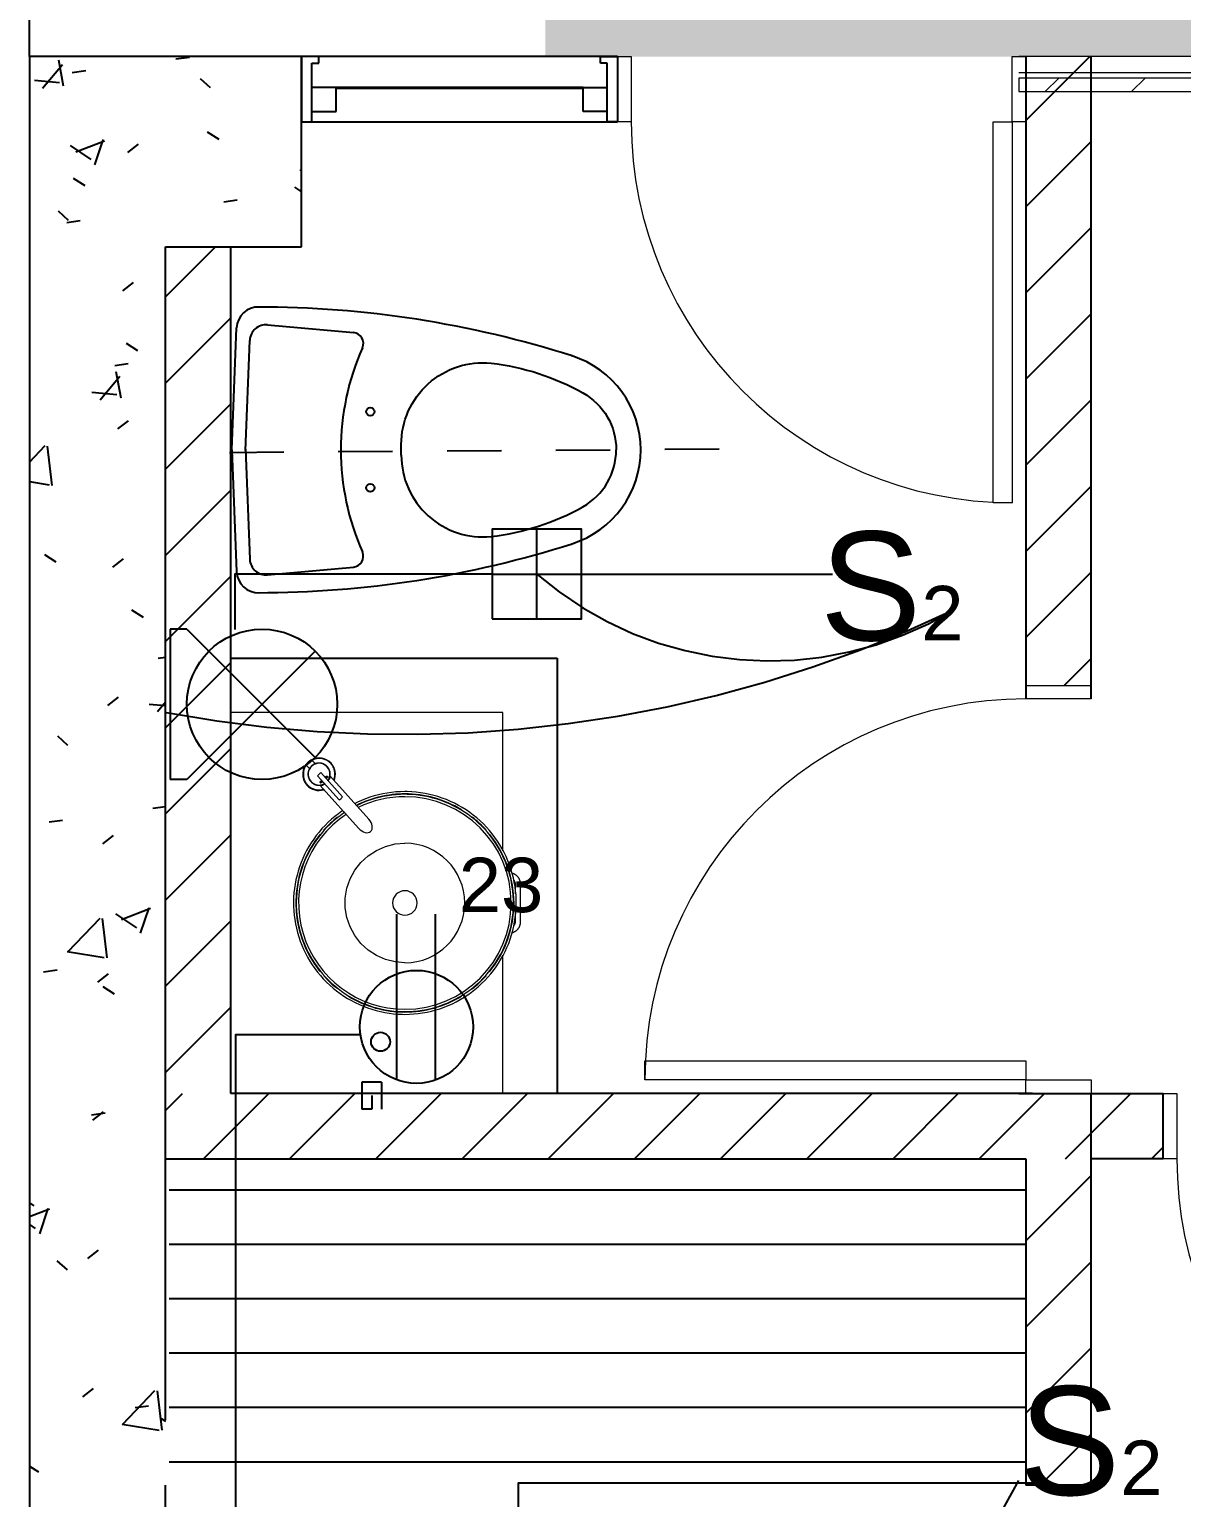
# Model space of a CAD drawing. Header units: inches. Extents: x 131 to 82119, y 71 to 16923.
# Drawn here: x 376.93 to 379.047, y 182.759 to 185.457 of the extents above; entities that cross this region are included whole.
import ezdxf
from ezdxf.enums import TextEntityAlignment as Align

# ---------------------------------------------------------------- set-up
doc = ezdxf.new("R2010")
doc.units = ezdxf.units.IN
doc.header["$MEASUREMENT"] = 0
doc.linetypes.add('HIDDEN', pattern=[9.525, 6.35, -3.175])
doc.linetypes.add('HIDDEN2', pattern=[0.1875, 0.125, -0.0625])
for name, color, linetype, lineweight in [('A-DOOR-____-MCUT', 31, 'Continuous', 18), ('A-DOOR-____-OTLN', 31, 'Continuous', 18), ('A-DOOR-FRAM-MCUT', 31, 'Continuous', 18), ('A-GLAZ-CURT-MCUT', 52, 'Continuous', 18), ('A-GLAZ-CURT-OTLN', 52, 'Continuous', 18), ('A-GLAZ-CWMG-OTLN', 51, 'Continuous', 18), ('DUCTO-PARED O TECHO', 7, 'Continuous', 25), ('P-SANR-FIXT-OTLN', 6, 'Continuous', 18), ('SIMBOLOGIA', 150, 'Continuous', 25)]:
    doc.layers.add(name, color=color, linetype=linetype, lineweight=lineweight)
for name, color, linetype in [('Arquitectonico', 253, 'Continuous'), ('BLOQUES TOMAS Y LUCES', 140, 'Continuous'), ('INTERRUPTORES', 6, 'Continuous'), ('LAMPARAS', 20, 'Continuous'), ('LUCES Y TOMAS', 5, 'Continuous'), ('Retorno', 5, 'HIDDEN')]:
    doc.layers.add(name, color=color, linetype=linetype)
doc.styles.get("Standard").update_dxf_attribs({"font": 'arial.ttf'})
pattern_1 = [(50, (393.4712, 186.17345), (0.546432, -0.047308), [0.057, -0.629]), (355, (393.4712, 186.17345), (-0.105429, 0.57337), [0.046, -0.503]), (100.451, (393.5172, 186.16945), (0.440955, 0.525708), [0.049, -0.534]), (46.184, (393.4712, 186.32545), (0.813123, -0.12606), [0.086, -0.943]), (96.636, (393.5392, 186.31545), (0.711995, 0.742252), [0.073, -0.801]), (351.184, (393.4712, 186.32545), (0.71223, 0.742616), [0.069, -0.754]), (21, (393.5472, 186.28745), (0.454985, -0.306292), [0.057, -0.629]), (326, (393.5472, 186.28745), (0.185766, 0.552594), [0.046, -0.503]), (71.451, (393.5852, 186.26245), (0.640536, 0.246016), [0.049, -0.534]), (37.5, (393.47122, 186.17345), (0.009206, 0.2541166), [0.025, -0.472, 0.025, -0.485, -0.505]), (37.5, (393.47122, 186.17345), (0.009206, 0.2541166), [-1.007, 0.025, -0.48]), (7.5, (393.47122, 186.17345), (0.2004608, 0.3007382), [0.025, -0.266, 0.025, -0.46, -0.192]), (7.5, (393.47122, 186.17345), (0.2004608, 0.3007382), [-0.776, 0.025, -0.167]), (327.5, (393.30122, 186.17345), (0.406483, -0.0170776), [0.025, -0.165, 0.025, -0.569, -0.789]), (327.5, (393.30122, 186.17345), (0.406483, -0.0170776), [-0.785, 0.025, -0.764]), (317.5, (393.22522, 186.17345), (0.443999, 0.076008), [0.025, -0.223, 0.025, -0.37, -0.56]), (317.5, (393.22522, 186.17345), (0.443999, 0.076008), [-0.642, 0.025, -0.535])]

# ---------------------------------------------------------------- blocks, each defined once
blk = doc.blocks.new('System Panel - Glazed-1647456-ARQ-SS')
at = {"layer": 'A-GLAZ-CURT-OTLN'}
h = blk.add_hatch(dxfattribs=at)
h.set_pattern_fill('FP_7', color=8, style=0, pattern_type=2)
h.set_pattern_definition([(45, (14.143, 0.781), (-0.079196, 0.079196), [])])
h.paths.add_polyline_path([(0.7175, -0.0495), (0.7175, -0.0245), (-0.7175, -0.0245), (-0.7175, -0.0495), (0.5653, -0.0495)], flags=0)
at = {"layer": 'A-GLAZ-CURT-MCUT'}
for p, q in [((0.7175, -0.0245), (-0.7175, -0.0245)), ((-0.7175, -0.0245), (-0.7175, -0.0495)), ((0.7175, -0.0495), (0.7175, -0.0245)), ((-0.7175, -0.0495), (0.7175, -0.0495))]:
    blk.add_line(p, q, dxfattribs=at)
blk = doc.blocks.new('Rectangular Mullion - 30mm Square-1647448-ARQ-SS')
at = {"layer": 'A-GLAZ-CWMG-OTLN'}
for p, q in [((-13.4255, -0.7662), (-14.8306, -0.7662)), ((-13.4255, -0.7962), (-14.8306, -0.7962))]:
    blk.add_line(p, q, dxfattribs=at)
blk = doc.blocks.new('Puertas Revit Lisas - 0_75  x 2_70-1759836-ARQ-SS')
at = {"layer": 'A-DOOR-____-MCUT'}
for p, q in [((0.315, -0.056825), (0.35, -0.056825)), ((0.315, -0.756825), (0.315, -0.056825)), ((0.35, -0.056825), (0.35, -0.756825)), ((0.35, -0.756825), (0.315, -0.756825))]:
    blk.add_line(p, q, dxfattribs=at)
at = {"layer": 'A-DOOR-____-OTLN'}
blk.add_arc((0.35, -0.056825), 0.7, 180, 270, dxfattribs=at)
at = {"layer": 'A-DOOR-FRAM-MCUT'}
for p, q in [((-0.375, 0.063175), (-0.35, 0.063175)), ((-0.375, -0.056825), (-0.375, 0.063175)), ((-0.35, 0.063175), (-0.35, -0.056825)), ((0.35, 0.063175), (0.375, 0.063175)), ((0.35, -0.056825), (0.35, 0.063175)), ((0.375, 0.063175), (0.375, -0.056825)), ((-0.35, -0.056825), (-0.375, -0.056825)), ((0.375, -0.056825), (0.35, -0.056825))]:
    blk.add_line(p, q, dxfattribs=at)
blk = doc.blocks.new('Single_Sink_Vanity_15616 - 500x700mm-1458960-ARQ-SS')
at = {"layer": 'P-SANR-FIXT-OTLN'}
for p, q in [((0.035, 0.2825), (-0.035, 0.2825)), ((-0.035, 0.2725), (-0.017, 0.2725)), ((0.017, 0.2725), (0.035, 0.2725)), ((-0.0961, 0.25), (-0.35, 0.25)), ((-0.35, 0.25), (-0.35, -0.25)), ((0.35, 0.25), (0.0961, 0.25)), ((0.35, -0.25), (0.35, 0.25)), ((-0.154, 0.0036), (-0.2324, -0.067)), ((-0.2157, -0.0856), (-0.1373, -0.015)), ((-0.1953, -0.0448), (-0.2395, -0.0846)), ((-0.2339, -0.0907), (-0.1898, -0.051)), ((-0.2568, -0.0957), (-0.2626, -0.1009)), ((-0.2533, -0.1112), (-0.2475, -0.106)), ((-0.2339, -0.0907), (-0.2395, -0.0846)), ((-0.35, -0.25), (0.35, -0.25))]:
    blk.add_line(p, q, dxfattribs=at)
at = {"layer": 'P-SANR-FIXT-OTLN', "flags": 128}
for points in [[(0.2047, 0.07), (0.2045, 0.0782), (0.204, 0.0864), (0.2032, 0.0945), (0.202, 0.1026), (0.2006, 0.1107), (0.1988, 0.1186), (0.1967, 0.1266), (0.1943, 0.1344), (0.1915, 0.1421), (0.1885, 0.1497), (0.1852, 0.1572), (0.1815, 0.1645), (0.1776, 0.1717), (0.1734, 0.1787), (0.1689, 0.1856), (0.1641, 0.1922), (0.1591, 0.1987), (0.1539, 0.2049), (0.1483, 0.211), (0.1426, 0.2168), (0.1366, 0.2224), (0.1304, 0.2277), (0.124, 0.2328), (0.1174, 0.2376), (0.1106, 0.2422), (0.1036, 0.2465), (0.0965, 0.2505), (0.0892, 0.2542), (0.0817, 0.2576), (0.0742, 0.2607), (0.0665, 0.2636), (0.0587, 0.2661), (0.0508, 0.2682), (0.0428, 0.2701), (0.0348, 0.2717), (0.0267, 0.2729), (0.0186, 0.2738), (0.0104, 0.2744), (0.0022, 0.2746), (-0.006, 0.2746), (-0.0142, 0.2742), (-0.0223, 0.2734), (-0.0304, 0.2724), (-0.0385, 0.271), (-0.0465, 0.2693), (-0.0544, 0.2673), (-0.0623, 0.2649), (-0.07, 0.2623), (-0.0777, 0.2593), (-0.0852, 0.2561), (-0.0925, 0.2525), (-0.0998, 0.2487), (-0.1068, 0.2446), (-0.1137, 0.2401), (-0.1204, 0.2355), (-0.127, 0.2305), (-0.1333, 0.2253), (-0.1394, 0.2199), (-0.1453, 0.2142), (-0.1509, 0.2082), (-0.1563, 0.2021), (-0.1615, 0.1957), (-0.1664, 0.1892), (-0.171, 0.1824), (-0.1754, 0.1755), (-0.1794, 0.1684), (-0.1832, 0.1611), (-0.1867, 0.1537), (-0.1899, 0.1462), (-0.1928, 0.1386), (-0.1954, 0.1308), (-0.1977, 0.1229), (-0.1996, 0.115), (-0.2013, 0.107), (-0.2026, 0.0989), (-0.2036, 0.0908), (-0.2043, 0.0826), (-0.2046, 0.0744), (-0.2047, 0.07)], [(-0.035, 0.2825), (-0.0358, 0.2825), (-0.0366, 0.2824), (-0.0374, 0.2824), (-0.0382, 0.2822), (-0.039, 0.2821), (-0.0398, 0.2819), (-0.0405, 0.2817), (-0.0413, 0.2815), (-0.042, 0.2812), (-0.0428, 0.2809), (-0.0435, 0.2806), (-0.0442, 0.2802), (-0.0449, 0.2799), (-0.0456, 0.2794), (-0.0463, 0.279), (-0.0469, 0.2785), (-0.0476, 0.2781), (-0.0482, 0.2775), (-0.0488, 0.277), (-0.0493, 0.2764), (-0.0499, 0.2758), (-0.0504, 0.2752), (-0.0509, 0.2746), (-0.0514, 0.274), (-0.0518, 0.2733), (-0.0522, 0.2726), (-0.0526, 0.2719), (-0.053, 0.2712), (-0.0533, 0.2705), (-0.0536, 0.2697), (-0.0539, 0.269), (-0.0542, 0.2682), (-0.0544, 0.2675), (-0.0546, 0.2667)], [(-0.0493, 0.2764), (-0.0499, 0.2758), (-0.0504, 0.2752), (-0.0509, 0.2746), (-0.0514, 0.274), (-0.0518, 0.2733), (-0.0522, 0.2726), (-0.0526, 0.2719), (-0.053, 0.2712), (-0.0533, 0.2705), (-0.0536, 0.2697), (-0.0539, 0.269), (-0.0542, 0.2682), (-0.0544, 0.2675), (-0.0546, 0.2667)], [(-0.035, 0.2825), (-0.0358, 0.2825), (-0.0366, 0.2824), (-0.0374, 0.2824), (-0.0382, 0.2822), (-0.039, 0.2821), (-0.0398, 0.2819), (-0.0405, 0.2817), (-0.0413, 0.2815), (-0.042, 0.2812), (-0.0428, 0.2809), (-0.0435, 0.2806), (-0.0442, 0.2802), (-0.0449, 0.2799), (-0.0456, 0.2794), (-0.0463, 0.279), (-0.0469, 0.2785), (-0.0476, 0.2781), (-0.0482, 0.2775), (-0.0488, 0.277)], [(-0.042, 0.2697), (-0.0417, 0.2699), (-0.0414, 0.2702), (-0.0411, 0.2705), (-0.0407, 0.2707), (-0.0404, 0.2709), (-0.0401, 0.2711), (-0.0397, 0.2713), (-0.0394, 0.2715), (-0.039, 0.2717), (-0.0386, 0.2718), (-0.0382, 0.272), (-0.0379, 0.2721), (-0.0375, 0.2722), (-0.0371, 0.2723), (-0.0367, 0.2724), (-0.0363, 0.2724), (-0.0359, 0.2725), (-0.0355, 0.2725), (-0.0351, 0.2725), (-0.035, 0.2725)], [(0.0489, 0.2768), (0.0483, 0.2774), (0.0477, 0.2779), (0.0471, 0.2784), (0.0465, 0.2789), (0.0458, 0.2793), (0.0451, 0.2797), (0.0444, 0.2801), (0.0437, 0.2805), (0.043, 0.2808), (0.0422, 0.2811), (0.0415, 0.2814), (0.0407, 0.2817), (0.04, 0.2819), (0.0392, 0.2821), (0.0384, 0.2822), (0.0376, 0.2823), (0.0368, 0.2824), (0.036, 0.2825), (0.0352, 0.2825), (0.035, 0.2825)], [(0.0546, 0.2665), (0.0544, 0.2673), (0.0542, 0.268), (0.054, 0.2688), (0.0537, 0.2695), (0.0534, 0.2703), (0.0531, 0.271), (0.0527, 0.2717), (0.0524, 0.2724), (0.0519, 0.2731), (0.0515, 0.2738), (0.051, 0.2744), (0.0506, 0.2751), (0.05, 0.2757), (0.0495, 0.2763), (0.0489, 0.2768), (0.0483, 0.2774), (0.0477, 0.2779), (0.0471, 0.2784), (0.0465, 0.2789), (0.0458, 0.2793), (0.0451, 0.2797), (0.0444, 0.2801), (0.0437, 0.2805), (0.043, 0.2808), (0.0422, 0.2811), (0.0415, 0.2814), (0.0407, 0.2817), (0.04, 0.2819), (0.0392, 0.2821), (0.0384, 0.2822), (0.0376, 0.2823), (0.0368, 0.2824), (0.036, 0.2825), (0.0352, 0.2825), (0.035, 0.2825)], [(0.035, 0.2725), (0.0354, 0.2725), (0.0358, 0.2725), (0.0362, 0.2724), (0.0366, 0.2724), (0.037, 0.2723), (0.0374, 0.2722), (0.0378, 0.2721), (0.0381, 0.272), (0.0385, 0.2719), (0.0389, 0.2717), (0.0393, 0.2715), (0.0396, 0.2714), (0.04, 0.2712), (0.0403, 0.271), (0.0406, 0.2708), (0.041, 0.2705), (0.0413, 0.2703), (0.0416, 0.27), (0.0419, 0.2697), (0.0422, 0.2695)], [(0.0546, 0.2665), (0.0544, 0.2673), (0.0542, 0.268), (0.054, 0.2688), (0.0537, 0.2695), (0.0534, 0.2703), (0.0531, 0.271), (0.0527, 0.2717), (0.0524, 0.2724), (0.0519, 0.2731), (0.0515, 0.2738), (0.051, 0.2744), (0.0506, 0.2751), (0.05, 0.2757), (0.0495, 0.2763)], [(0.1997, 0.07), (0.1995, 0.078), (0.199, 0.086), (0.1982, 0.0939), (0.1971, 0.1018), (0.1957, 0.1097), (0.1939, 0.1175), (0.1919, 0.1252), (0.1895, 0.1328), (0.1869, 0.1403), (0.1839, 0.1477), (0.1806, 0.155), (0.1771, 0.1622), (0.1733, 0.1692), (0.1692, 0.1761), (0.1648, 0.1827), (0.1601, 0.1892), (0.1552, 0.1955), (0.1501, 0.2016), (0.1447, 0.2075), (0.1391, 0.2132), (0.1333, 0.2187), (0.1272, 0.2239), (0.121, 0.2288), (0.1145, 0.2336), (0.1079, 0.238), (0.1011, 0.2422), (0.0941, 0.2461), (0.087, 0.2497), (0.0797, 0.253), (0.0723, 0.2561), (0.0648, 0.2588), (0.0572, 0.2613), (0.0495, 0.2634), (0.0418, 0.2652), (0.0339, 0.2667), (0.026, 0.2679), (0.0181, 0.2688), (0.0101, 0.2694), (0.0022, 0.2696), (-0.0058, 0.2696), (-0.0138, 0.2692), (-0.0218, 0.2685), (-0.0297, 0.2674), (-0.0375, 0.2661), (-0.0454, 0.2644), (-0.0531, 0.2625), (-0.0608, 0.2602), (-0.0683, 0.2576), (-0.0758, 0.2547), (-0.0831, 0.2515), (-0.0903, 0.2481), (-0.0973, 0.2443), (-0.1042, 0.2403), (-0.1109, 0.236), (-0.1175, 0.2314), (-0.1239, 0.2266), (-0.13, 0.2215), (-0.136, 0.2162), (-0.1417, 0.2106), (-0.1472, 0.2049), (-0.1525, 0.1989), (-0.1575, 0.1927), (-0.1623, 0.1863), (-0.1668, 0.1797), (-0.1711, 0.1729), (-0.1751, 0.166), (-0.1788, 0.1589), (-0.1822, 0.1517), (-0.1853, 0.1443), (-0.1881, 0.1369), (-0.1906, 0.1293), (-0.1929, 0.1216), (-0.1948, 0.1139), (-0.1964, 0.1061), (-0.1977, 0.0982), (-0.1986, 0.0902), (-0.1993, 0.0823), (-0.1996, 0.0743), (-0.1997, 0.07)], [(-0.2047, 0.07), (-0.2045, 0.0618), (-0.204, 0.0536), (-0.2032, 0.0455), (-0.202, 0.0374), (-0.2006, 0.0293), (-0.1988, 0.0214), (-0.1967, 0.0134), (-0.1943, 0.0056), (-0.1915, -0.0021), (-0.1885, -0.0097), (-0.1852, -0.0172), (-0.1825, -0.0224)], [(-0.1997, 0.07), (-0.1995, 0.062), (-0.199, 0.054), (-0.1982, 0.0461), (-0.1971, 0.0382), (-0.1957, 0.0303), (-0.1939, 0.0225), (-0.1919, 0.0148), (-0.1895, 0.0072), (-0.1869, -0.0003), (-0.1839, -0.0077), (-0.1806, -0.015), (-0.1787, -0.019)], [(-0.1699, -0.044), (-0.1689, -0.0456), (-0.1641, -0.0522), (-0.1591, -0.0587), (-0.1539, -0.0649), (-0.1483, -0.071), (-0.1426, -0.0768), (-0.1366, -0.0824), (-0.1304, -0.0877), (-0.124, -0.0928), (-0.1174, -0.0976), (-0.1106, -0.1022), (-0.1036, -0.1065), (-0.0965, -0.1105), (-0.0892, -0.1142), (-0.0817, -0.1176), (-0.0742, -0.1207), (-0.0665, -0.1236), (-0.0587, -0.1261), (-0.0508, -0.1282), (-0.0428, -0.1301), (-0.0348, -0.1317), (-0.0267, -0.1329), (-0.0186, -0.1338), (-0.0104, -0.1344), (-0.0022, -0.1346), (0.006, -0.1346), (0.0142, -0.1342), (0.0223, -0.1334), (0.0304, -0.1324), (0.0385, -0.131), (0.0465, -0.1293), (0.0544, -0.1273), (0.0623, -0.1249), (0.07, -0.1223), (0.0777, -0.1193), (0.0852, -0.1161), (0.0925, -0.1125), (0.0998, -0.1087), (0.1068, -0.1046), (0.1137, -0.1001), (0.1204, -0.0955), (0.127, -0.0905), (0.1333, -0.0853), (0.1394, -0.0799), (0.1453, -0.0742), (0.1509, -0.0682), (0.1563, -0.0621), (0.1615, -0.0557), (0.1664, -0.0492), (0.171, -0.0424), (0.1754, -0.0355), (0.1794, -0.0284), (0.1832, -0.0211), (0.1867, -0.0137), (0.1899, -0.0062), (0.1928, 0.0014), (0.1954, 0.0092), (0.1977, 0.0171), (0.1996, 0.025), (0.2013, 0.033), (0.2026, 0.0411), (0.2036, 0.0492), (0.2043, 0.0574), (0.2046, 0.0656), (0.2047, 0.07)], [(-0.1662, -0.0406), (-0.1648, -0.0427), (-0.1601, -0.0492), (-0.1552, -0.0555), (-0.1501, -0.0616), (-0.1447, -0.0675), (-0.1391, -0.0732), (-0.1333, -0.0787), (-0.1272, -0.0839), (-0.121, -0.0888), (-0.1145, -0.0936), (-0.1079, -0.098), (-0.1011, -0.1022), (-0.0941, -0.1061), (-0.087, -0.1097), (-0.0797, -0.113), (-0.0723, -0.1161), (-0.0648, -0.1188), (-0.0572, -0.1213), (-0.0495, -0.1234), (-0.0418, -0.1252), (-0.0339, -0.1267), (-0.026, -0.1279), (-0.0181, -0.1288), (-0.0101, -0.1294), (-0.0022, -0.1296), (0.0058, -0.1296), (0.0138, -0.1292), (0.0218, -0.1285), (0.0297, -0.1274), (0.0375, -0.1261), (0.0454, -0.1244), (0.0531, -0.1225), (0.0608, -0.1202), (0.0683, -0.1176), (0.0758, -0.1147), (0.0831, -0.1115), (0.0903, -0.1081), (0.0973, -0.1043), (0.1042, -0.1003), (0.1109, -0.096), (0.1175, -0.0914), (0.1239, -0.0866), (0.13, -0.0815), (0.136, -0.0762), (0.1417, -0.0706), (0.1472, -0.0649), (0.1525, -0.0589), (0.1575, -0.0527), (0.1623, -0.0463), (0.1668, -0.0397), (0.1711, -0.0329), (0.1751, -0.026), (0.1788, -0.0189), (0.1822, -0.0117), (0.1853, -0.0043), (0.1881, 0.0031), (0.1906, 0.0107), (0.1929, 0.0184), (0.1948, 0.0261), (0.1964, 0.0339), (0.1977, 0.0418), (0.1986, 0.0498), (0.1993, 0.0577), (0.1996, 0.0657), (0.1997, 0.07)], [(0.1099, 0.07), (0.1084, 0.0519), (0.1039, 0.0343), (0.0966, 0.0177), (0.0867, 0.0025), (0.0744, -0.0108), (0.0601, -0.022), (0.0441, -0.0306), (0.027, -0.0365), (0.0091, -0.0395), (-0.0091, -0.0395), (-0.027, -0.0365), (-0.0441, -0.0306), (-0.0601, -0.022), (-0.0744, -0.0108), (-0.0867, 0.0025), (-0.0966, 0.0177), (-0.1039, 0.0343), (-0.1084, 0.0519), (-0.11, 0.07)], [(-0.1314, 0.0071), (-0.1333, 0.0087), (-0.1357, 0.0097), (-0.1385, 0.0101), (-0.1415, 0.0099), (-0.1447, 0.0092), (-0.1479, 0.0078), (-0.1511, 0.0059), (-0.154, 0.0036)], [(-0.1373, -0.015), (-0.1346, -0.0123), (-0.1325, -0.0094), (-0.1308, -0.0063), (-0.1297, -0.0032), (-0.1292, -0.0002), (-0.1293, 0.0026), (-0.1301, 0.0051), (-0.1314, 0.0071)], [(-0.1898, -0.051), (-0.1904, -0.0494), (-0.1912, -0.0479), (-0.1924, -0.0466), (-0.1937, -0.0456), (-0.1953, -0.0448)], [(-0.2256, -0.0609), (-0.2266, -0.0605), (-0.2276, -0.0602), (-0.2288, -0.0598), (-0.2299, -0.0595), (-0.231, -0.0593), (-0.2321, -0.0591), (-0.2333, -0.0589), (-0.2344, -0.0588), (-0.2356, -0.0587), (-0.2368, -0.0587), (-0.2379, -0.0587), (-0.2391, -0.0588), (-0.2402, -0.0589), (-0.2414, -0.0591), (-0.2425, -0.0593), (-0.2436, -0.0596), (-0.2448, -0.0599), (-0.2459, -0.0602), (-0.247, -0.0606), (-0.248, -0.061), (-0.2491, -0.0615), (-0.2501, -0.062), (-0.2512, -0.0626), (-0.2521, -0.0632), (-0.2531, -0.0638), (-0.2541, -0.0645), (-0.255, -0.0652), (-0.2559, -0.0659), (-0.2567, -0.0667), (-0.2575, -0.0675), (-0.2583, -0.0684), (-0.2591, -0.0693), (-0.2598, -0.0702), (-0.2605, -0.0711), (-0.2611, -0.0721), (-0.2617, -0.0731), (-0.2623, -0.0741), (-0.2628, -0.0751), (-0.2633, -0.0762), (-0.2637, -0.0772), (-0.2641, -0.0783), (-0.2645, -0.0794), (-0.2648, -0.0805), (-0.265, -0.0817), (-0.2653, -0.0828), (-0.2654, -0.084), (-0.2656, -0.0851), (-0.2656, -0.0863), (-0.2657, -0.0874), (-0.2657, -0.0886), (-0.2656, -0.0897), (-0.2655, -0.0909), (-0.2653, -0.092), (-0.2651, -0.0932), (-0.2649, -0.0943), (-0.2646, -0.0954), (-0.2643, -0.0966), (-0.2639, -0.0976), (-0.2635, -0.0987), (-0.263, -0.0998), (-0.2625, -0.1008)], [(-0.2245, -0.0712), (-0.2252, -0.0708), (-0.2259, -0.0703), (-0.2266, -0.0699), (-0.2273, -0.0695), (-0.228, -0.0692), (-0.2288, -0.0688), (-0.2295, -0.0685), (-0.2303, -0.0683), (-0.2311, -0.068), (-0.2319, -0.0678), (-0.2327, -0.0676), (-0.2335, -0.0675), (-0.2343, -0.0674), (-0.2351, -0.0673), (-0.2359, -0.0672), (-0.2367, -0.0672), (-0.2376, -0.0672), (-0.2384, -0.0673), (-0.2392, -0.0674), (-0.24, -0.0675), (-0.2408, -0.0676), (-0.2416, -0.0678), (-0.2424, -0.068), (-0.2432, -0.0683), (-0.2439, -0.0686), (-0.2447, -0.0689), (-0.2455, -0.0692), (-0.2462, -0.0696), (-0.2469, -0.07), (-0.2476, -0.0704), (-0.2483, -0.0708), (-0.2489, -0.0713), (-0.2496, -0.0718), (-0.2502, -0.0723), (-0.2508, -0.0729), (-0.2514, -0.0735), (-0.252, -0.0741), (-0.2525, -0.0747), (-0.253, -0.0753), (-0.2535, -0.076), (-0.2539, -0.0767), (-0.2544, -0.0774), (-0.2548, -0.0781), (-0.2551, -0.0788), (-0.2555, -0.0796), (-0.2558, -0.0803), (-0.2561, -0.0811), (-0.2563, -0.0819), (-0.2565, -0.0826), (-0.2567, -0.0834), (-0.2569, -0.0842), (-0.257, -0.0851), (-0.2571, -0.0859), (-0.2571, -0.0867), (-0.2571, -0.0875), (-0.2571, -0.0883), (-0.2571, -0.0891), (-0.257, -0.0899), (-0.2569, -0.0908), (-0.2568, -0.0916)], [(-0.2249, -0.0716), (-0.2255, -0.0711), (-0.2262, -0.0707), (-0.2269, -0.0703), (-0.2276, -0.0699), (-0.2283, -0.0695), (-0.2291, -0.0692), (-0.2298, -0.0689), (-0.2306, -0.0686), (-0.2313, -0.0684), (-0.2321, -0.0682), (-0.2329, -0.068), (-0.2337, -0.0679), (-0.2345, -0.0678), (-0.2353, -0.0677), (-0.2361, -0.0676), (-0.2369, -0.0676), (-0.2377, -0.0676), (-0.2385, -0.0677), (-0.2393, -0.0678), (-0.2401, -0.0679), (-0.2409, -0.068), (-0.2417, -0.0682), (-0.2425, -0.0684), (-0.2433, -0.0687), (-0.244, -0.0689), (-0.2448, -0.0692), (-0.2455, -0.0696), (-0.2463, -0.0699), (-0.247, -0.0703), (-0.2477, -0.0707), (-0.2483, -0.0712), (-0.249, -0.0717), (-0.2496, -0.0722), (-0.2502, -0.0727), (-0.2508, -0.0732), (-0.2514, -0.0738), (-0.252, -0.0744), (-0.2525, -0.075), (-0.253, -0.0756), (-0.2535, -0.0763), (-0.2539, -0.077), (-0.2543, -0.0776), (-0.2547, -0.0784), (-0.2551, -0.0791), (-0.2554, -0.0798), (-0.2557, -0.0806), (-0.256, -0.0813), (-0.2563, -0.0821), (-0.2565, -0.0829), (-0.2567, -0.0837), (-0.2568, -0.0844), (-0.2569, -0.0852), (-0.257, -0.0861), (-0.2571, -0.0869), (-0.2571, -0.0877), (-0.2571, -0.0885), (-0.257, -0.0893), (-0.257, -0.0901), (-0.2569, -0.0909), (-0.2567, -0.0917), (-0.2566, -0.0925), (-0.2564, -0.0933), (-0.2561, -0.094), (-0.2559, -0.0948), (-0.2556, -0.0956), (-0.2552, -0.0963), (-0.2549, -0.097), (-0.2545, -0.0977), (-0.2541, -0.0984), (-0.2537, -0.0991), (-0.2532, -0.0998), (-0.2527, -0.1004), (-0.2522, -0.101), (-0.2519, -0.1014)], [(-0.253, -0.1116), (-0.252, -0.1123), (-0.251, -0.1128), (-0.25, -0.1134), (-0.249, -0.1139), (-0.2479, -0.1144), (-0.2468, -0.1148), (-0.2458, -0.1152), (-0.2446, -0.1155), (-0.2435, -0.1158), (-0.2424, -0.1161), (-0.2413, -0.1163), (-0.2401, -0.1164), (-0.239, -0.1166), (-0.2378, -0.1166), (-0.2366, -0.1166), (-0.2355, -0.1166), (-0.2343, -0.1165), (-0.2332, -0.1164), (-0.232, -0.1163), (-0.2309, -0.1161), (-0.2298, -0.1158), (-0.2286, -0.1155), (-0.2275, -0.1152), (-0.2264, -0.1148), (-0.2254, -0.1143), (-0.2243, -0.1139), (-0.2233, -0.1133), (-0.2222, -0.1128), (-0.2213, -0.1122), (-0.2203, -0.1115), (-0.2193, -0.1109), (-0.2184, -0.1102), (-0.2175, -0.1094), (-0.2167, -0.1086), (-0.2159, -0.1078), (-0.2151, -0.107), (-0.2143, -0.1061), (-0.2136, -0.1052), (-0.2129, -0.1042), (-0.2123, -0.1033), (-0.2117, -0.1023), (-0.2111, -0.1013), (-0.2106, -0.1002), (-0.2101, -0.0992), (-0.2097, -0.0981), (-0.2093, -0.097), (-0.2089, -0.0959), (-0.2086, -0.0948), (-0.2084, -0.0937), (-0.2081, -0.0925), (-0.208, -0.0914), (-0.2078, -0.0902), (-0.2078, -0.0891), (-0.2077, -0.0879), (-0.2077, -0.0868), (-0.2078, -0.0856), (-0.2079, -0.0845), (-0.2081, -0.0833), (-0.2083, -0.0822), (-0.2085, -0.081), (-0.2088, -0.0799)], [(-0.2519, -0.1014), (-0.2513, -0.102), (-0.2508, -0.1025), (-0.2502, -0.1031), (-0.2496, -0.1036), (-0.2489, -0.1041), (-0.2483, -0.1045), (-0.2476, -0.105), (-0.2469, -0.1054), (-0.2462, -0.1058), (-0.2454, -0.1061), (-0.2447, -0.1065), (-0.244, -0.1068), (-0.2432, -0.107), (-0.2424, -0.1073), (-0.2416, -0.1075), (-0.2409, -0.1077), (-0.2401, -0.1078), (-0.2393, -0.1079), (-0.2385, -0.108), (-0.2376, -0.108), (-0.2368, -0.108), (-0.236, -0.108), (-0.2352, -0.108), (-0.2344, -0.1079), (-0.2336, -0.1078), (-0.2328, -0.1076), (-0.232, -0.1075), (-0.2313, -0.1072), (-0.2305, -0.107), (-0.2297, -0.1067), (-0.229, -0.1064), (-0.2282, -0.1061), (-0.2275, -0.1057), (-0.2268, -0.1054), (-0.2261, -0.1049), (-0.2254, -0.1045), (-0.2248, -0.104), (-0.2241, -0.1035), (-0.2235, -0.103), (-0.2229, -0.1025), (-0.2224, -0.1019), (-0.2218, -0.1013), (-0.2213, -0.1007), (-0.2208, -0.1), (-0.2203, -0.0994), (-0.2199, -0.0987), (-0.2194, -0.098), (-0.219, -0.0973), (-0.2187, -0.0966), (-0.2183, -0.0959), (-0.218, -0.0951), (-0.2178, -0.0944), (-0.2175, -0.0936), (-0.2173, -0.0928), (-0.2171, -0.092), (-0.217, -0.0912), (-0.2168, -0.0904), (-0.2168, -0.0896), (-0.2167, -0.0888), (-0.2167, -0.088), (-0.2167, -0.0872), (-0.2167, -0.0864), (-0.2168, -0.0856), (-0.2169, -0.0848), (-0.217, -0.084), (-0.2172, -0.0832), (-0.2174, -0.0824), (-0.2176, -0.0816), (-0.2179, -0.0809), (-0.2182, -0.0801), (-0.2185, -0.0794), (-0.2189, -0.0787), (-0.2193, -0.0779)], [(-0.2326, -0.0676), (-0.2305, -0.0682), (-0.2283, -0.069), (-0.2263, -0.0701)], [(-0.2232, -0.103), (-0.2226, -0.1025), (-0.222, -0.1019), (-0.2214, -0.1013), (-0.2209, -0.1007), (-0.2204, -0.1), (-0.2199, -0.0994), (-0.2195, -0.0987), (-0.219, -0.098), (-0.2186, -0.0973), (-0.2183, -0.0965), (-0.2179, -0.0958), (-0.2176, -0.095), (-0.2173, -0.0943), (-0.2171, -0.0935), (-0.2169, -0.0927), (-0.2167, -0.0919), (-0.2165, -0.0911), (-0.2164, -0.0903), (-0.2163, -0.0895), (-0.2163, -0.0887), (-0.2163, -0.0879), (-0.2163, -0.087), (-0.2163, -0.0862), (-0.2164, -0.0854), (-0.2165, -0.0846), (-0.2166, -0.0838), (-0.2168, -0.083), (-0.217, -0.0822), (-0.2172, -0.0814), (-0.2175, -0.0806), (-0.2178, -0.0799), (-0.2181, -0.0791), (-0.2185, -0.0784), (-0.2189, -0.0777)], [(-0.2181, -0.0792), (-0.2173, -0.0813), (-0.2167, -0.0835), (-0.2163, -0.0857)], [(-0.2562, -0.0939), (-0.2559, -0.0947), (-0.2556, -0.0955), (-0.2553, -0.0962), (-0.2549, -0.097), (-0.2545, -0.0977), (-0.2541, -0.0984), (-0.2537, -0.0991), (-0.2532, -0.0997), (-0.2527, -0.1004), (-0.2522, -0.101), (-0.2519, -0.1014)], [(-0.2519, -0.1014), (-0.2513, -0.102), (-0.2508, -0.1025), (-0.2501, -0.1031), (-0.2495, -0.1036), (-0.2489, -0.1041), (-0.2482, -0.1046), (-0.2475, -0.105), (-0.2468, -0.1054), (-0.2461, -0.1058), (-0.2454, -0.1062), (-0.2446, -0.1065), (-0.2439, -0.1068), (-0.2431, -0.1071), (-0.2423, -0.1073), (-0.2415, -0.1075), (-0.2407, -0.1077), (-0.2399, -0.1079), (-0.2391, -0.108), (-0.2383, -0.1081), (-0.2375, -0.1081), (-0.2367, -0.1081), (-0.2358, -0.1081), (-0.235, -0.1081), (-0.2342, -0.108), (-0.2334, -0.1079), (-0.2326, -0.1077), (-0.2318, -0.1075), (-0.231, -0.1073), (-0.2302, -0.1071), (-0.2295, -0.1068), (-0.2287, -0.1065), (-0.2279, -0.1062), (-0.2272, -0.1058), (-0.2265, -0.1054), (-0.2258, -0.105), (-0.2251, -0.1045), (-0.2245, -0.104), (-0.2238, -0.1035)]]:
    blk.add_lwpolyline(points, dxfattribs=at)
at = {"layer": 'P-SANR-FIXT-OTLN'}
for centre, radius, start, end in [((0, 0.07), 0.2005, 50.9343, 128.8145), ((0, 0.07), 0.1953, 360, 180), ((0, 0.07), 0.2005, 131.6832, 141.9231), ((0, 0.07), 0.2005, 38.0769, 48.1935), ((0, 0.07), 0.2005, 148.8462, 180), ((0, 0.07), 0.1099, 0, 180), ((0, 0.07), 0.2005, 0, 31.1538), ((0, 0.07), 0.0225, 0, 180), ((0, 0.07), 0.2005, 180, 206.4934), ((0, 0.07), 0.1953, 180, 205.9973), ((0, 0.07), 0.1953, 213.416, 360), ((0, 0.07), 0.0225, 180, 0), ((0, 0.07), 0.2005, 328.8462, 0), ((0, 0.07), 0.2005, 218.0769, 228.1935), ((0, 0.07), 0.2005, 311.6832, 321.9231), ((-0.2367, -0.0877), 0.03, 132, 312), ((-0.2367, -0.0877), 0.03, 66.8172, 132), ((-0.2367, -0.0877), 0.02, 55.1754, 222), ((-0.2367, -0.0877), 0.02, 222, 28.8246), ((-0.2317, -0.0737), 0.0015, 132, 147), ((-0.2317, -0.0737), 0.0015, 87, 132), ((-0.2317, -0.0737), 0.0015, 252, 267), ((-0.2369, -0.0878), 0.0157, 58.7869, 68.9188), ((-0.2317, -0.0737), 0.0015, 297, 312), ((-0.2317, -0.0737), 0.0015, 312, 57), ((-0.2367, -0.0877), 0.03, 312, 17.1828), ((-0.2621, -0.1015), 0.000762, 132.7892, 209.8131), ((-0.2367, -0.0869), 0.03, 209.8131, 234.1869), ((-0.2563, -0.0962), 0.000762, 52.3065, 132.8002), ((-0.2563, -0.0962), 0.000762, 25.4752, 132.8002), ((-0.237, -0.0872), 0.0206, 205.1897, 238.8002), ((-0.248, -0.1054), 0.000762, 311.1998, 351.5499), ((-0.248, -0.1054), 0.000762, 311.1998, 351.5499), ((-0.2223, -0.0842), 0.0015, 177, 192), ((-0.2223, -0.0842), 0.0015, 132, 147), ((-0.2223, -0.0842), 0.0015, 27, 132), ((-0.2369, -0.0878), 0.0157, 17.882, 25.2131), ((-0.2369, -0.0878), 0.0157, 8.3249, 12.6673), ((-0.2223, -0.0842), 0.0015, 312, 357), ((0, 0.07), 0.2005, 230.9343, 308.8145), ((-0.2538, -0.1106), 0.000762, 234.1869, 311.2108)]:
    blk.add_arc(centre, radius, start, end, dxfattribs=at)
for start_param, end_param in [(0, 0.226445), (5.225863, 6.283185), (3.141593, 4.198915), (2.915148, 3.141593)]:
    blk.add_ellipse((-0.224, -0.0763), major_axis=(-0.00836, 0.00929), ratio=0.224951, start_param=start_param, end_param=end_param, dxfattribs=at)
for points, knots in [([(-0.2307, -0.0748), (-0.2309, -0.075), (-0.2312, -0.0751), (-0.2316, -0.0752), (-0.2319, -0.0752), (-0.2323, -0.0751), (-0.2327, -0.0749), (-0.233, -0.0745), (-0.2332, -0.0741), (-0.2332, -0.0737), (-0.2332, -0.0734), (-0.2331, -0.0729), (-0.2329, -0.0727), (-0.2327, -0.0726)], [-1, -1, -1, -1, -0.833333, -0.791667, -0.75, -0.666667, -0.555556, -0.444444, -0.333333, -0.277778, -0.222222, -0.111111, 0, 0, 0, 0]), ([(-0.2327, -0.0726), (-0.2325, -0.0724), (-0.2322, -0.0722), (-0.2319, -0.0722), (-0.2316, -0.0722), (-0.2312, -0.0722), (-0.2308, -0.0725), (-0.2304, -0.0729), (-0.2303, -0.0733), (-0.2302, -0.0736), (-0.2302, -0.074), (-0.2304, -0.0744), (-0.2306, -0.0747), (-0.2307, -0.0748)], [-1, -1, -1, -1, -0.833333, -0.791667, -0.75, -0.666667, -0.555556, -0.444444, -0.333333, -0.277778, -0.222222, -0.111111, 0, 0, 0, 0]), ([(-0.2263, -0.0701), (-0.2264, -0.07), (-0.2266, -0.0699), (-0.227, -0.0697), (-0.2276, -0.0694), (-0.2281, -0.0691), (-0.2286, -0.0689), (-0.2291, -0.0687), (-0.2295, -0.0685), (-0.2299, -0.0684), (-0.2302, -0.0683), (-0.2305, -0.0682), (-0.2308, -0.0681), (-0.2312, -0.068), (-0.2317, -0.0678), (-0.2322, -0.0677), (-0.2325, -0.0677), (-0.2326, -0.0676)], [0.3643786, 0.3643786, 0.3643786, 0.3643786, 0.375, 0.4166667, 0.4583333, 0.5, 0.5416667, 0.5833333, 0.625, 0.6666667, 0.6875, 0.7083333, 0.75, 0.7916667, 0.8333333, 0.9166667, 1, 1, 1, 1]), ([(-0.2163, -0.0857), (-0.2163, -0.0856), (-0.2164, -0.0853), (-0.2165, -0.0848), (-0.2165, -0.0843), (-0.2166, -0.0839), (-0.2167, -0.0835), (-0.2168, -0.083), (-0.2169, -0.0826), (-0.217, -0.0821), (-0.2172, -0.0816), (-0.2174, -0.081), (-0.2176, -0.0805), (-0.2178, -0.0799), (-0.218, -0.0795), (-0.2181, -0.0793), (-0.2181, -0.0792)], [0, 0, 0, 0, 0.0833333, 0.1666667, 0.2083333, 0.25, 0.2916667, 0.3333333, 0.375, 0.4166667, 0.4583333, 0.5, 0.5416667, 0.5833333, 0.625, 0.6354224, 0.6354224, 0.6354224, 0.6354224]), ([(-0.2212, -0.0853), (-0.2214, -0.0854), (-0.2217, -0.0856), (-0.2221, -0.0857), (-0.2224, -0.0857), (-0.2228, -0.0856), (-0.2232, -0.0854), (-0.2235, -0.085), (-0.2237, -0.0845), (-0.2238, -0.084), (-0.2236, -0.0835), (-0.2234, -0.0832), (-0.2233, -0.0831)], [-1, -1, -1, -1, -0.888889, -0.777778, -0.722222, -0.666667, -0.555556, -0.444444, -0.333333, -0.222222, -0.111111, 0, 0, 0, 0]), ([(-0.2233, -0.0831), (-0.2232, -0.083), (-0.223, -0.0829), (-0.2228, -0.0828), (-0.2226, -0.0827), (-0.2224, -0.0827), (-0.2221, -0.0827), (-0.2218, -0.0827), (-0.2216, -0.0829), (-0.2213, -0.083), (-0.221, -0.0834), (-0.2208, -0.0839), (-0.2207, -0.0844), (-0.2209, -0.0849), (-0.2211, -0.0852), (-0.2212, -0.0853)], [-1, -1, -1, -1, -0.916667, -0.875, -0.833333, -0.791667, -0.75, -0.666667, -0.611111, -0.555556, -0.444444, -0.333333, -0.222222, -0.111111, 0, 0, 0, 0])]:
    blk.add_open_spline(points, degree=3, knots=knots, dxfattribs=at)
for points in [[(-0.2263, -0.0701), (-0.2257, -0.0704), (-0.2252, -0.0708), (-0.2246, -0.0712)], [(-0.219, -0.0774), (-0.2187, -0.078), (-0.2184, -0.0786), (-0.2181, -0.0792)]]:
    blk.add_open_spline(points, degree=3, dxfattribs=at)
blk = doc.blocks.new('san1')
for p, q in [((-0.1138, 0.2251), (-0.2717, 0.212)), ((-0.05, -0.0052), (-0.057, 0.2189)), ((-0.075, -0.006), (-0.0813, 0.1961)), ((-0.3611, 0.007), (-0.3612, -0.0131)), ((-0.075, -0.0041), (-0.0841, -0.2061)), ((-0.05, -0.0052), (-0.0601, -0.2292)), ((-0.117, -0.2346), (-0.2747, -0.2193))]:
    blk.add_line(p, q)
at = {"linetype": 'HIDDEN2', "ltscale": 0.0005}
blk.add_line((-0.9452, 0), (0.0223, 0), dxfattribs=at)
for points in [[(-0.6723, 0.1722, 0.008715), (-0.6739, 0.1717, 0.326246), (-0.8011, 0, 0.326246), (-0.6763, -0.1734, 0.077295), (-0.099, -0.2674)], [(-0.3611, 0.007, 0.444133), (-0.5252, 0.1573, 0.099431), (-0.6941, 0.1039, 0.271202), (-0.7561, -0.0003)], [(-0.3612, -0.0131, -0.444133), (-0.5274, -0.1612, -0.099431), (-0.6956, -0.1054, -0.271202), (-0.7561, -0.0003)]]:
    blk.add_lwpolyline(points, format="xyb")
for centre in [(-0.3037, 0.0665), (-0.3046, -0.0735)]:
    blk.add_circle(centre, 0.0075)
for centre, radius, start, end in [((-0.1089, -1.6417), 1.8994, 89.5933, 107.3079), ((-0.097, 0.2177), 0.04, 1.7918, 91.6067), ((-0.1113, 0.1952), 0.03, 1.7918, 94.7473), ((-0.27, 0.1921), 0.02, 94.7473, 203.4888), ((-0.7134, -0.0006), 0.4634, 359.6018, 23.4888), ((-0.7134, -0.0006), 0.4634, 335.7149, 359.6018), ((-0.6608, -0.1259), 0.05, 251.8766, 253.874), ((-0.2728, -0.1994), 0.02, 155.7149, 264.4564), ((-0.1141, -0.2048), 0.03, 264.4564, 357.4118), ((-0.1001, -0.2274), 0.04, 267.5969, 357.4118)]:
    blk.add_arc(centre, radius, start, end)
blk = doc.blocks.new('LUZAP')
at = {"layer": 'SIMBOLOGIA'}
for p, q in [((-0.09, 0.02), (0.0636, 0.1736)), ((-0.0636, 0.1736), (0.09, 0.02)), ((-0.09, 0.02), (-0.09, 0)), ((0.09, 0.02), (0.09, 0)), ((-0.09, 0), (0.09, 0))]:
    blk.add_line(p, q, dxfattribs=at)
blk.add_circle((0, 0.11), 0.09, dxfattribs=at)
blk = doc.blocks.new('TOMA GFCI')
at = {"layer": 'BLOQUES TOMAS Y LUCES'}
for p, q in [((-0.0076, 0.044), (-0.3947, 0.044)), ((-0.0084, -0.0462), (-0.3947, -0.0462)), ((-0.003, -0.0813), (0.0598, -0.0813)), ((-0.003, -0.0813), (-0.003, -0.1274)), ((-0.003, -0.1274), (0.0598, -0.1274)), ((0.0284, -0.1043), (0.0598, -0.1043)), ((0.0598, -0.1043), (0.0598, -0.1274))]:
    blk.add_line(p, q, dxfattribs=at)
for centre, radius in [((-0.1319, 0), 0.1319), ((-0.0971, -0.0838), 0.0221)]:
    blk.add_circle(centre, radius, dxfattribs=at)

msp = doc.modelspace()

# ---------------------------------------------------------------- hatches: boundary and pattern name
at = {"layer": 'Arquitectonico'}
h = msp.add_hatch(dxfattribs=at)
h.set_pattern_fill('FP_28', color=256, angle=720, style=0, pattern_type=2)
h.set_pattern_definition([(360, (393.47122, 186.17345), (0.305, 0.076), [0.025, -0.203, 0.025, -0.203, -1.219]), (360, (393.47122, 186.17345), (0.305, 0.076), [-0.457, 0.025, -0.432, 0.025, -0.203, -0.533]), (360, (393.47122, 186.17345), (0.305, 0.076), [-1.143, 0.025, -0.127, 0.025, -0.356]), (120, (393.58522, 186.21145), (-0.21831793, 0.22613775), [0.025, -0.203, 0.025, -0.203, -1.219]), (120, (393.58522, 186.21145), (-0.21831793, 0.22613775), [-0.457, 0.025, -0.432, 0.025, -0.203, -0.533]), (120, (393.58522, 186.21145), (-0.21831793, 0.22613775), [-1.143, 0.025, -0.127, 0.025, -0.356]), (240, (393.62322, 186.36445), (-0.08668207, -0.30213775), [0.025, -0.203, 0.025, -0.203, -1.219]), (240, (393.62322, 186.36445), (-0.08668207, -0.30213775), [-0.457, 0.025, -0.432, 0.025, -0.203, -0.533]), (240, (393.62322, 186.36445), (-0.08668207, -0.30213775), [-1.143, 0.025, -0.127, 0.025, -0.356])])
h.paths.add_polyline_path([(384.351, 185.4073), (384.381, 185.4073), (384.381, 185.5073), (377.878, 185.5073), (377.878, 185.4073), (382.9487, 185.4073)])
h.paths.add_polyline_path([(384.4764, 185.6073), (384.4999, 185.6073), (384.4999, 186.8488), (384.3999, 186.8488), (384.3999, 185.6073)])
h.paths.add_polyline_path([(383.931, 186.2006), (383.931, 188.9225), (383.831, 188.9225), (383.831, 186.3006), (377.878, 186.3006), (377.878, 186.2006), (382.9487, 186.2006)])
h.paths.add_polyline_path([(382.9487, 186.9918), (383.3617, 186.9918), (383.3617, 188.9225), (383.2617, 188.9221), (383.2617, 187.0939), (377.878, 187.0939), (377.878, 186.9918)])
h.paths.add_polyline_path([(384.4764, 187.3488), (384.4999, 187.3488), (384.4999, 188.9218), (384.3999, 188.9218), (384.3999, 187.3488)])
h = msp.add_hatch(dxfattribs=at)
h.set_pattern_fill('FP_2', color=256, angle=720, style=0, pattern_type=2)
h.set_pattern_definition(pattern_1)
h.paths.add_polyline_path([(377.1798, 185.0573), (377.4298, 185.0573), (377.4298, 185.4073), (376.9298, 185.4073), (376.9298, 185.2524), (377.1798, 185.2524)], flags=0)
h = msp.add_hatch(dxfattribs=at)
h.set_pattern_fill('FP_1', color=256, angle=720, style=0, pattern_type=2)
h.set_pattern_definition([(45, (393.74133, 186.17345), (-0.079196, 0.079196), [])])
h.paths.add_polyline_path([(378.7607, 184.2516), (378.8807, 184.2516), (378.8807, 185.4073), (378.7607, 185.4073)])
h.paths.add_polyline_path([(378.8807, 183.3816), (378.7607, 183.3816), (378.7607, 182.7816), (378.8807, 182.7816)])
h = msp.add_hatch(dxfattribs=at)
h.set_pattern_fill('FP_2', color=256, angle=720, style=0, pattern_type=2)
h.set_pattern_definition(pattern_1)
h.paths.add_polyline_path([(376.9298, 180.2193), (377.1798, 180.2193), (377.1798, 185.2524), (376.9298, 185.2524), (376.9298, 181.0687)], flags=0)
h = msp.add_hatch(dxfattribs=at)
h.set_pattern_fill('FP_1', color=256, angle=720, style=0, pattern_type=2)
h.set_pattern_definition([(45, (392.16037, 184.58215), (-0.079196, 0.079196), [])])
h.paths.add_polyline_path([(377.1798, 183.5016), (377.2998, 183.5016), (377.2998, 185.0573), (377.1798, 185.0573)])
h = msp.add_hatch(dxfattribs=at)
h.set_pattern_fill('FP_1', color=256, angle=720, style=0, pattern_type=2)
h.set_pattern_definition([(45, (393.47122, 186.77345), (-0.07919596, 0.07919596), [])])
h.paths.add_polyline_path([(378.773, 183.5016), (378.773, 183.3816), (379.0134, 183.3816), (379.0134, 183.5016)])
h.paths.add_polyline_path([(378.773, 183.3816), (378.773, 183.5016), (377.1798, 183.5016), (377.1798, 183.3816)])

# ---------------------------------------------------------------- linework, layer by layer
msp.add_line((378.8807, 183.3816), (378.8807, 183.5016))
for p, q in [((376.9298, 185.4073), (376.9298, 187.0939)), ((377.4298, 185.4073), (376.9298, 185.4073)), ((376.9298, 185.4073), (376.9298, 185.2524)), ((378.0107, 185.4073), (377.0614, 185.4073)), ((377.4298, 185.0573), (377.4298, 185.4073)), ((378.0107, 185.4073), (377.4298, 185.4073)), ((377.4298, 185.4073), (377.4298, 185.2873)), ((378.0107, 185.4073), (377.4298, 185.4073)), ((377.4298, 185.4073), (377.4298, 185.2873)), ((377.4615, 185.4073), (377.4298, 185.4073)), ((377.4615, 185.3952), (377.4615, 185.4073)), ((377.979, 185.4073), (378.0107, 185.4073)), ((377.979, 185.3952), (377.979, 185.4073)), ((378.0107, 185.4073), (378.0107, 185.2873)), ((378.0107, 185.4073), (378.0107, 185.2873)), ((378.7607, 185.4073), (378.7607, 184.2266)), ((378.8807, 184.2266), (378.8807, 185.4073)), ((377.4488, 185.3952), (377.4615, 185.3952)), ((377.4488, 185.2873), (377.4488, 185.3952)), ((377.9917, 185.3952), (377.979, 185.3952)), ((377.9917, 185.2873), (377.9917, 185.3952)), ((377.4933, 185.3507), (377.4488, 185.3507)), ((377.4933, 185.3063), (377.4933, 185.3507)), ((377.9472, 185.3507), (377.4933, 185.3507)), ((377.9472, 185.3487), (377.4933, 185.3487)), ((377.9472, 185.3507), (377.9917, 185.3507)), ((377.9472, 185.3063), (377.9472, 185.3507)), ((377.4488, 185.3063), (377.4933, 185.3063)), ((377.9917, 185.3063), (377.9472, 185.3063)), ((377.4298, 185.2873), (378.0107, 185.2873)), ((377.4298, 185.2873), (378.0107, 185.2873)), ((377.4298, 185.2873), (377.4488, 185.2873)), ((378.0107, 185.2873), (377.9917, 185.2873)), ((376.9298, 185.2524), (376.9298, 179.9693)), ((377.1798, 182.9016), (377.1798, 185.0573)), ((377.1798, 185.0573), (377.4298, 185.0573)), ((377.1798, 183.5016), (377.1798, 185.0573)), ((377.2998, 183.5016), (377.2998, 185.0573)), ((377.2998, 184.3016), (377.8998, 184.3016)), ((377.8998, 184.3016), (377.8998, 183.5016)), ((378.773, 183.5016), (377.2998, 183.5016)), ((378.748, 183.5016), (379.0134, 183.5016)), ((379.0134, 183.3816), (379.0134, 183.5016)), ((377.1798, 183.3816), (378.7607, 183.3816)), ((378.7607, 183.3816), (378.7607, 182.7816)), ((378.8807, 182.7816), (378.8807, 183.3816)), ((379.0134, 183.3816), (378.8807, 183.3816)), ((378.7607, 183.324), (377.1865, 183.324)), ((378.7607, 183.224), (377.1865, 183.224)), ((378.7607, 183.124), (377.1865, 183.124)), ((378.7607, 183.024), (377.1865, 183.024)), ((378.7607, 182.924), (377.1865, 182.924)), ((378.7607, 182.824), (377.1865, 182.824)), ((377.1798, 181.7798), (377.1798, 182.7816)), ((378.8807, 182.7816), (378.7607, 182.7816))]:
    msp.add_line(p, q, dxfattribs=at)
at = {"layer": 'DUCTO-PARED O TECHO'}
for points in [[(377.7799, 184.4561), (377.3072, 184.4561), (377.3072, 184.3544)], [(377.9446, 184.4561), (378.4053, 184.4561)], [(377.3089, 181.0841), (377.3089, 183.6097), (377.5383, 183.6097)], [(377.8286, 181.901), (377.8286, 182.7856), (378.783, 182.7856)]]:
    msp.add_lwpolyline(points, dxfattribs=at)
at = {"layer": 'LAMPARAS'}
for p, q in [((377.9446, 184.5384), (377.7799, 184.5384)), ((377.7799, 184.5384), (377.7799, 184.3737)), ((377.8622, 184.3737), (377.8622, 184.5384)), ((377.7799, 184.4561), (377.9446, 184.4561)), ((377.7799, 184.3737), (377.9446, 184.3737))]:
    msp.add_line(p, q, dxfattribs=at)
msp.add_lwpolyline([(377.7799, 184.3737), (377.9446, 184.3737), (377.9446, 184.5384), (377.7799, 184.5384)], close=True, dxfattribs=at)
at = {"layer": 'Retorno'}
for centre, radius, start, end in [((378.2906, 184.9516), 0.655, 229.1621, 301.0086), ((377.6154, 186.5161), 2.3547, 259.3932, 295.4703), ((377.2634, 183.5457), 1.6659, 268.6309, 333.0277)]:
    msp.add_arc(centre, radius, start, end, dxfattribs=at)

# ---------------------------------------------------------------- block references
at = {"layer": 'Arquitectonico'}
for name, p in [('Puertas Revit Lisas - 0_75  x 2_70-1759836-ARQ-SS', (378.3857, 185.3441)), ('Rectangular Mullion - 30mm Square-1647448-ARQ-SS', (393.5786, 186.1734)), ('System Panel - Glazed-1647456-ARQ-SS', (379.4656, 185.3923)), ('Puertas Revit Lisas - 0_75  x 2_70-1759836-ARQ-SS', (379.3884, 183.4384))]:
    msp.add_blockref(name, p, dxfattribs=at)
at = {"layer": 'Arquitectonico', "extrusion": (0, 0, -1), "xscale": -1, "zscale": -1, "rotation": 179.6018119754125}
msp.add_blockref('san1', (-377.2521, 184.6789), dxfattribs=at)
at = {"layer": 'Arquitectonico', "rotation": 270}
for name, p in [('Puertas Revit Lisas - 0_75  x 2_70-1759836-ARQ-SS', (378.8176, 183.8766)), ('Single_Sink_Vanity_15616 - 500x700mm-1458960-ARQ-SS', (377.5498, 183.8516))]:
    msp.add_blockref(name, p, dxfattribs=at)
at = {"layer": 'LUCES Y TOMAS', "color": 3, "xscale": 0.7874015748031495, "yscale": 0.7874015748031495, "rotation": 270}
msp.add_blockref('TOMA GFCI', (377.6411, 183.52), dxfattribs=at)
at = {"layer": 'SIMBOLOGIA', "xscale": 1.534310573126468, "yscale": 1.534310573126468, "zscale": 1.534310573126468, "rotation": 270}
msp.add_blockref('LUZAP', (377.1886, 184.2168), dxfattribs=at)

# ---------------------------------------------------------------- texts
msp.add_text('23', height=0.1).set_placement((377.7965, 183.8347), align=Align.CENTER)
at = {"layer": 'INTERRUPTORES', "char_height": 0.2, "attachment_point": 1}
for insert in [(378.3824, 184.5343), (378.748, 182.9634)]:
    msp.add_mtext_dynamic_manual_height_columns('\\pt0.0082306;S{\\H0.5x;2}', width=0.353086, gutter_width=12.5, heights=[0], dxfattribs=dict(at, insert=insert))

doc.saveas('drawing.dxf')
